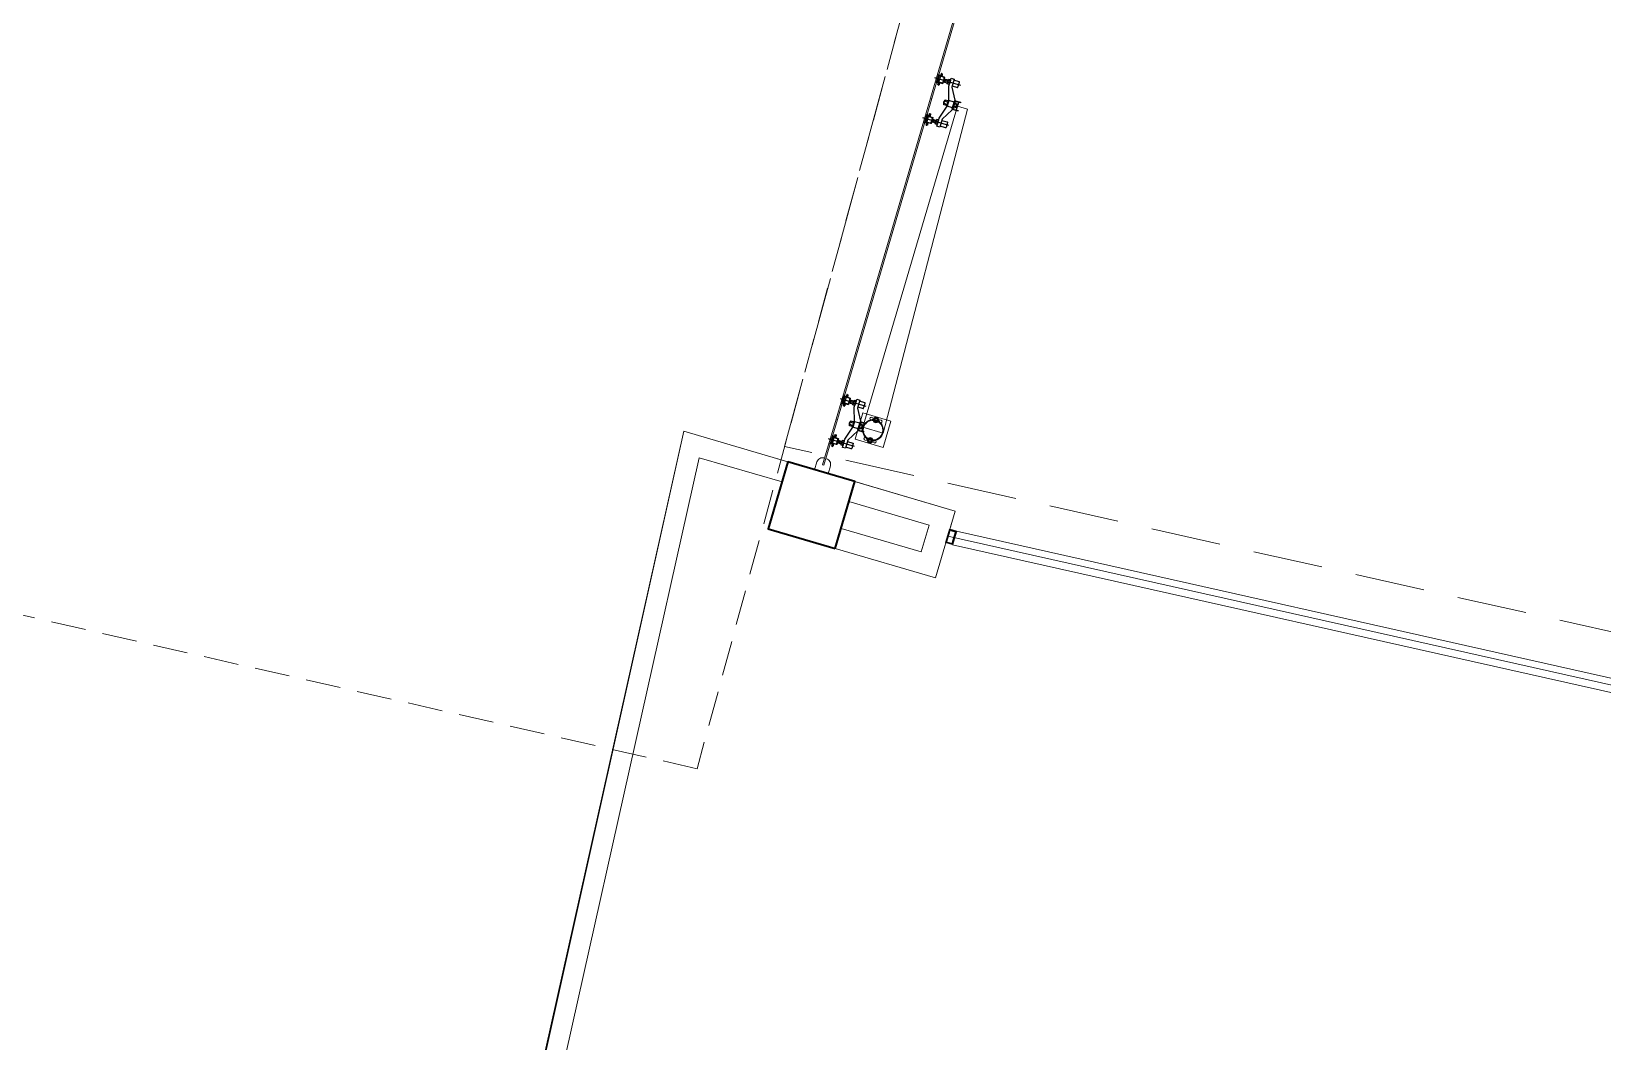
# Model space of a CAD drawing. Header units: metres. Extents: x 2 to 659295185, y -28 to 1124222152.
# Drawn here: x 655418.13 to 655429.4, y 1126640.2 to 1126647.44 of the extents above; entities that cross this region are included whole.
import ezdxf

# ---------------------------------------------------------------- set-up
doc = ezdxf.new("R2010")
doc.units = ezdxf.units.M
doc.header["$MEASUREMENT"] = 0
for name, pattern in [('CCSM_C1_CUERPO HP$0$CONTINUA', [0]), ('CCSM_XREF ESTRUCTURA15$0$RAYITAS', [0.375, 0.25, -0.125]), ('DASHED', [0.75, 0.5, -0.25])]:
    doc.linetypes.add(name, pattern=pattern)
doc.layers.get('0').update_dxf_attribs({"linetype": 'CONTINUOUS'})
doc.layers.add('CCSM_C1_CUERPO HP$0$A-AREAS COMERCIALES', color=151, linetype='CONTINUOUS', plot=False)
for name, color, linetype in [('CCSM_C1_CUERPO HP$0$A-ESTRUCTURA DE FACHADA DE VIDRIO', 5, 'CONTINUOUS'), ('CCSM_C1_CUERPO HP$0$A-FRENTE DE LOCAL', 4, 'CONTINUOUS'), ('CCSM_C1_CUERPO HP$0$A-MARCOS LOCALES', 4, 'CONTINUOUS'), ('CCSM_C1_CUERPO HP$0$A-PARED', 2, 'CCSM_C1_CUERPO HP$0$CONTINUA'), ('CCSM_C1_CUERPO HP$0$A-VIDRIO', 135, 'CONTINUOUS'), ('CCSM_XREF ESTRUCTURA15$0$E-PROYECCION TECHO', 9, 'CCSM_XREF ESTRUCTURA15$0$RAYITAS'), ('CCSM_XREF KIOSKOSE$0$Kiosco General', 154, 'CONTINUOUS')]:
    doc.layers.add(name, color=color, linetype=linetype)
doc.layers.add('CCSM_XREF ESTRUCTURA15$0$E-CA-COLUMNA', color=2, linetype='CONTINUOUS', lineweight=35)
doc.layers.add('CCSM_XREF ESTRUCTURA15$0$E-CH-COLUMNA', color=2, linetype='CONTINUOUS', lineweight=35)

# ---------------------------------------------------------------- blocks, each defined once
blk = doc.blocks.new('CCSM_C1_CUERPO HP$0$MARCO LOCAL-COLUMNA')
at = {"layer": 'CCSM_C1_CUERPO HP$0$A-MARCOS LOCALES'}
for points in [[(655585.123, 1126575.588), (655585.173, 1126575.588), (655585.173, 1126575.488), (655585.123, 1126575.488)], [(655585.128, 1126575.583), (655585.168, 1126575.583), (655585.168, 1126575.493), (655585.128, 1126575.493)]]:
    blk.add_lwpolyline(points, close=True, dxfattribs=at)
blk = doc.blocks.new('CCSM_C1_CUERPO HP$0$A$C682819FC')
for p, q in [((-0.018, 0.005), (-0.018, 0)), ((-0.007, 0.001), (-0.007, 0)), ((0.007, 0.001), (0.007, 0)), ((0.018, 0.005), (0.018, 0)), ((-0.167, -0.102), (-0.167, -0.114)), ((-0.163, -0.1), (-0.137, -0.1)), ((-0.159, -0.102), (-0.159, -0.114)), ((-0.15, -0.019), (-0.15, -0.213)), ((-0.142, -0.102), (-0.142, -0.114)), ((-0.133, -0.102), (-0.133, -0.114)), ((-0.021, -0.029), (-0.021, -0.069)), ((-0.021, -0.029), (-0.021, -0.069)), ((-0.017, -0.01), (-0.017, -0.023)), ((-0.017, -0.075), (-0.017, -0.096)), ((0.013, -0.009), (-0.013, -0.009)), ((0.013, -0.024), (-0.013, -0.024)), ((0.013, -0.073), (-0.013, -0.073)), ((-0.009, -0.005), (-0.006, -0.003)), ((-0.009, -0.005), (-0.009, -0.009)), ((-0.009, -0.005), (0.009, -0.005)), ((-0.009, -0.01), (-0.009, -0.023)), ((-0.009, -0.075), (-0.009, -0.096)), ((-0.006, -0.003), (0.006, -0.003)), ((0.009, -0.005), (0.006, -0.003)), ((0.009, -0.005), (0.009, -0.009)), ((0.009, -0.01), (0.009, -0.023)), ((0.009, -0.075), (0.009, -0.096)), ((0.017, -0.01), (0.017, -0.023)), ((0.017, -0.075), (0.017, -0.096)), ((0.021, -0.029), (0.021, -0.069)), ((0.133, -0.102), (0.133, -0.114)), ((0.133, -0.102), (0.133, -0.114)), ((0.163, -0.1), (0.137, -0.1)), ((0.163, -0.1), (0.137, -0.1)), ((0.142, -0.102), (0.142, -0.114)), ((0.142, -0.102), (0.142, -0.114)), ((0.15, -0.019), (0.15, -0.213)), ((0.15, -0.019), (0.15, -0.213)), ((0.159, -0.102), (0.159, -0.114)), ((0.159, -0.102), (0.159, -0.114)), ((0.167, -0.102), (0.167, -0.114)), ((0.167, -0.102), (0.167, -0.114)), ((-0.182, -0.172), (-0.187, -0.172)), ((-0.185, -0.175), (-0.185, -0.164)), ((-0.173, -0.147), (-0.127, -0.147)), ((-0.173, -0.177), (-0.127, -0.177)), ((-0.127, -0.186), (-0.173, -0.186)), ((-0.172, -0.147), (-0.172, -0.177)), ((-0.169, -0.154), (-0.169, -0.142)), ((-0.163, -0.116), (-0.137, -0.116)), ((-0.155, -0.136), (-0.145, -0.142)), ((-0.145, -0.136), (-0.155, -0.142)), ((-0.132, -0.154), (-0.132, -0.142)), ((-0.129, -0.177), (-0.129, -0.147)), ((-0.119, -0.172), (-0.113, -0.172)), ((-0.116, -0.175), (-0.116, -0.164)), ((0.119, -0.172), (0.113, -0.172)), ((0.119, -0.172), (0.113, -0.172)), ((0.116, -0.175), (0.116, -0.164)), ((0.116, -0.175), (0.116, -0.164)), ((0.173, -0.147), (0.127, -0.147)), ((0.173, -0.147), (0.127, -0.147)), ((0.173, -0.177), (0.127, -0.177)), ((0.173, -0.177), (0.127, -0.177)), ((0.127, -0.186), (0.173, -0.186)), ((0.127, -0.186), (0.173, -0.186)), ((0.129, -0.177), (0.129, -0.147)), ((0.129, -0.177), (0.129, -0.147)), ((0.132, -0.154), (0.132, -0.142)), ((0.132, -0.154), (0.132, -0.142)), ((0.163, -0.116), (0.137, -0.116)), ((0.163, -0.116), (0.137, -0.116)), ((0.145, -0.136), (0.155, -0.142)), ((0.155, -0.136), (0.145, -0.142)), ((0.145, -0.136), (0.155, -0.142)), ((0.155, -0.136), (0.145, -0.142)), ((0.169, -0.154), (0.169, -0.142)), ((0.169, -0.154), (0.169, -0.142)), ((0.172, -0.147), (0.172, -0.177)), ((0.172, -0.147), (0.172, -0.177)), ((0.182, -0.172), (0.187, -0.172)), ((0.182, -0.172), (0.187, -0.172)), ((0.185, -0.175), (0.185, -0.164)), ((0.185, -0.175), (0.185, -0.164))]:
    blk.add_line(p, q)
for points in [[(-0.029, 0.014), (-0.033, 0.014), (-0.033, -0.024, 0.414214), (-0.029, -0.029), (0.029, -0.029, 0.414214), (0.033, -0.024), (0.033, 0.014), (0.029, 0.014), (0.029, -0.024), (-0.029, -0.024)], [(-0.182, -0.172), (-0.184, -0.173, -0.236068), (-0.185, -0.173), (-0.187, -0.172), (-0.187, -0.169), (-0.182, -0.168)], [(-0.119, -0.172), (-0.117, -0.173, 0.236068), (-0.115, -0.173), (-0.113, -0.172), (-0.113, -0.169), (-0.119, -0.168)], [(0.119, -0.172), (0.117, -0.173, -0.236068), (0.115, -0.173), (0.113, -0.172), (0.113, -0.169), (0.119, -0.168)], [(0.119, -0.172), (0.117, -0.173, -0.236068), (0.115, -0.173), (0.113, -0.172), (0.113, -0.169), (0.119, -0.168)], [(0.182, -0.172), (0.184, -0.173, 0.236068), (0.185, -0.173), (0.187, -0.172), (0.187, -0.169), (0.182, -0.168)], [(0.182, -0.172), (0.184, -0.173, 0.236068), (0.185, -0.173), (0.187, -0.172), (0.187, -0.169), (0.182, -0.168)]]:
    blk.add_lwpolyline(points, format="xyb", close=True)
for points in [[(0.029, 0), (-0.029, 0)], [(-0.16, -0.116), (-0.16, -0.136), (-0.14, -0.136), (-0.14, -0.116)], [(-0.159, -0.116), (-0.159, -0.135), (-0.141, -0.135), (-0.141, -0.116)], [(0.16, -0.116), (0.16, -0.136), (0.14, -0.136), (0.14, -0.116)], [(0.16, -0.116), (0.16, -0.136), (0.14, -0.136), (0.14, -0.116)], [(0.159, -0.116), (0.159, -0.135), (0.141, -0.135), (0.141, -0.116)], [(0.159, -0.116), (0.159, -0.135), (0.141, -0.135), (0.141, -0.116)]]:
    blk.add_lwpolyline(points)
for points in [[(0.18, -0.077), (0.12, -0.077), (0.036, -0.029), (-0.036, -0.029), (-0.12, -0.077), (-0.18, -0.077), (-0.18, -0.1), (-0.12, -0.1), (-0.021, -0.069), (0.021, -0.069), (0.12, -0.1), (0.18, -0.1)], [(0.021, -0.069), (-0.021, -0.069), (-0.021, -0.073), (0.021, -0.073)], [(-0.173, -0.176), (-0.193, -0.176), (-0.193, -0.17), (-0.176, -0.167), (-0.173, -0.167)], [(-0.193, -0.176), (-0.193, -0.177), (-0.173, -0.177), (-0.173, -0.176)], [(-0.176, -0.177), (-0.176, -0.184), (-0.183, -0.192), (-0.179, -0.192), (-0.173, -0.186), (-0.173, -0.177)], [(-0.179, -0.192), (-0.173, -0.186), (-0.173, -0.177), (-0.127, -0.177), (-0.127, -0.186), (-0.121, -0.192)], [(-0.173, -0.147), (-0.173, -0.177), (-0.127, -0.177), (-0.127, -0.147), (-0.129, -0.146), (-0.172, -0.146)], [(-0.16, -0.136), (-0.16, -0.141), (-0.159, -0.142), (-0.141, -0.142), (-0.14, -0.141), (-0.14, -0.136)], [(-0.158, -0.142), (-0.158, -0.146), (-0.142, -0.146), (-0.142, -0.142)], [(-0.155, -0.136), (-0.155, -0.142), (-0.145, -0.142), (-0.145, -0.136)], [(-0.127, -0.176), (-0.107, -0.176), (-0.107, -0.17), (-0.124, -0.167), (-0.127, -0.167)], [(-0.107, -0.176), (-0.107, -0.177), (-0.127, -0.177), (-0.127, -0.176)], [(-0.124, -0.177), (-0.124, -0.184), (-0.117, -0.192), (-0.121, -0.192), (-0.127, -0.186), (-0.127, -0.177)], [(0.127, -0.176), (0.107, -0.176), (0.107, -0.17), (0.124, -0.167), (0.127, -0.167)], [(0.127, -0.176), (0.107, -0.176), (0.107, -0.17), (0.124, -0.167), (0.127, -0.167)], [(0.107, -0.176), (0.107, -0.177), (0.127, -0.177), (0.127, -0.176)], [(0.107, -0.176), (0.107, -0.177), (0.127, -0.177), (0.127, -0.176)], [(0.124, -0.177), (0.124, -0.184), (0.117, -0.192), (0.121, -0.192), (0.127, -0.186), (0.127, -0.177)], [(0.124, -0.177), (0.124, -0.184), (0.117, -0.192), (0.121, -0.192), (0.127, -0.186), (0.127, -0.177)], [(0.179, -0.192), (0.173, -0.186), (0.173, -0.177), (0.127, -0.177), (0.127, -0.186), (0.121, -0.192)], [(0.179, -0.192), (0.173, -0.186), (0.173, -0.177), (0.127, -0.177), (0.127, -0.186), (0.121, -0.192)], [(0.173, -0.147), (0.173, -0.177), (0.127, -0.177), (0.127, -0.147), (0.129, -0.146), (0.172, -0.146)], [(0.173, -0.147), (0.173, -0.177), (0.127, -0.177), (0.127, -0.147), (0.129, -0.146), (0.172, -0.146)], [(0.16, -0.136), (0.16, -0.141), (0.159, -0.142), (0.141, -0.142), (0.14, -0.141), (0.14, -0.136)], [(0.16, -0.136), (0.16, -0.141), (0.159, -0.142), (0.141, -0.142), (0.14, -0.141), (0.14, -0.136)], [(0.158, -0.142), (0.158, -0.146), (0.142, -0.146), (0.142, -0.142)], [(0.158, -0.142), (0.158, -0.146), (0.142, -0.146), (0.142, -0.142)], [(0.155, -0.136), (0.155, -0.142), (0.145, -0.142), (0.145, -0.136)], [(0.155, -0.136), (0.155, -0.142), (0.145, -0.142), (0.145, -0.136)], [(0.173, -0.176), (0.193, -0.176), (0.193, -0.17), (0.176, -0.167), (0.173, -0.167)], [(0.173, -0.176), (0.193, -0.176), (0.193, -0.17), (0.176, -0.167), (0.173, -0.167)], [(0.193, -0.176), (0.193, -0.177), (0.173, -0.177), (0.173, -0.176)], [(0.193, -0.176), (0.193, -0.177), (0.173, -0.177), (0.173, -0.176)], [(0.176, -0.177), (0.176, -0.184), (0.183, -0.192), (0.179, -0.192), (0.173, -0.186), (0.173, -0.177)], [(0.176, -0.177), (0.176, -0.184), (0.183, -0.192), (0.179, -0.192), (0.173, -0.186), (0.173, -0.177)]]:
    blk.add_lwpolyline(points, close=True)
for points in [[(-0.129, -0.077), (-0.129, -0.037, 0.414214), (-0.132, -0.034), (-0.169, -0.034, 0.414214), (-0.172, -0.037), (-0.172, -0.077)], [(0.129, -0.077), (0.129, -0.037, -0.414214), (0.132, -0.034), (0.169, -0.034, -0.414214), (0.172, -0.037), (0.172, -0.077)], [(0.129, -0.077), (0.129, -0.037, -0.414214), (0.132, -0.034), (0.169, -0.034, -0.414214), (0.172, -0.037), (0.172, -0.077)]]:
    blk.add_lwpolyline(points, format="xyb")
for centre, radius, start, end in [((-0.163, -0.106), 0.00622, 46.3972, 133.6028), ((-0.15, -0.123), 0.0223, 67.3801, 112.6199), ((-0.137, -0.106), 0.00622, 46.3972, 133.6028), ((-0.013, -0.015), 0.00622, 46.3972, 133.6028), ((-0.013, -0.018), 0.00622, 226.3972, 313.6028), ((-0.013, -0.079), 0.00622, 46.3972, 133.6028), ((-0.013, -0.091), 0.00622, 226.3972, 313.6028), ((0, -0.062), 0.0383, 243.3758, 296.6242), ((0, -0.031), 0.0223, 67.3801, 112.6199), ((0, -0.002), 0.0223, 247.3801, 292.6199), ((0, -0.095), 0.0223, 67.3801, 112.6199), ((0, -0.075), 0.0223, 247.3801, 292.6199), ((0.013, -0.015), 0.00622, 46.3972, 133.6028), ((0.013, -0.018), 0.00622, 226.3972, 313.6028), ((0.013, -0.079), 0.00622, 46.3972, 133.6028), ((0.013, -0.091), 0.00622, 226.3972, 313.6028), ((0.137, -0.106), 0.00622, 46.3972, 133.6028), ((0.137, -0.106), 0.00622, 46.3972, 133.6028), ((0.15, -0.123), 0.0223, 67.3801, 112.6199), ((0.15, -0.123), 0.0223, 67.3801, 112.6199), ((0.163, -0.106), 0.00622, 46.3972, 133.6028), ((0.163, -0.106), 0.00622, 46.3972, 133.6028), ((-0.163, -0.11), 0.00622, 226.3972, 313.6028), ((-0.15, -0.094), 0.0223, 247.3801, 292.6199), ((-0.137, -0.11), 0.00622, 226.3972, 313.6028), ((0.137, -0.11), 0.00622, 226.3972, 313.6028), ((0.137, -0.11), 0.00622, 226.3972, 313.6028), ((0.15, -0.094), 0.0223, 247.3801, 292.6199), ((0.15, -0.094), 0.0223, 247.3801, 292.6199), ((0.163, -0.11), 0.00622, 226.3972, 313.6028), ((0.163, -0.11), 0.00622, 226.3972, 313.6028)]:
    blk.add_arc(centre, radius, start, end)
blk = doc.blocks.new('CCSM_XREF ESTRUCTURA15$0$CCSM_COLUMNA REC')
at = {"layer": 'CCSM_XREF ESTRUCTURA15$0$E-CA-COLUMNA'}
blk.add_lwpolyline([(-0.25, -0.25), (0.25, -0.25), (0.25, 0.25), (-0.25, 0.25)], close=True, dxfattribs=at)

msp = doc.modelspace()

# ---------------------------------------------------------------- linework, layer by layer
at = {"layer": 'CCSM_C1_CUERPO HP$0$A-AREAS COMERCIALES', "lineweight": 5}
msp.add_lwpolyline([(655418.4143, 1126624.8056), (655428.4564, 1126622.6788), (655430.4888, 1126631.7029), (655432.9161, 1126631.1596), (655433.0462, 1126631.1305), (655433.121, 1126631.1138), (655435.4321, 1126641.4152), (655424.7003, 1126643.821), (655424.7534, 1126644.0017), (655422.8076, 1126644.5737)], close=True, dxfattribs=at)
at = {"layer": 'CCSM_C1_CUERPO HP$0$A-ESTRUCTURA DE FACHADA DE VIDRIO', "lineweight": 5}
for p, q in [((655424.0908, 1126644.7054), (655424.0357, 1126644.5183)), ((655424.0907, 1126644.7053), (655424.2935, 1126644.6457)), ((655424.0908, 1126644.7053), (655424.2935, 1126644.6457)), ((655424.2144, 1126644.6455), (655424.1582, 1126644.6621)), ((655424.2144, 1126644.6455), (655424.1582, 1126644.6621)), ((655424.2144, 1126644.6455), (655424.1582, 1126644.6621)), ((655424.2385, 1126644.4587), (655424.2935, 1126644.6457)), ((655424.0358, 1126644.5183), (655424.2385, 1126644.4586)), ((655424.0358, 1126644.5182), (655424.2385, 1126644.4587)), ((655424.1721, 1126644.5016), (655424.1159, 1126644.5182)), ((655424.1721, 1126644.5016), (655424.1159, 1126644.5182)), ((655424.1721, 1126644.5016), (655424.1159, 1126644.5182))]:
    msp.add_line(p, q, dxfattribs=at)
at = {"layer": 'CCSM_C1_CUERPO HP$0$A-ESTRUCTURA DE FACHADA DE VIDRIO', "color": 3, "lineweight": 5}
msp.add_line((655424.2366, 1126644.5608), (655424.0927, 1126644.6031), dxfattribs=at)
msp.add_lwpolyline([(655424.2366, 1126644.5608), (655424.2366, 1126644.5608), (655424.8415, 1126646.8846), (655424.7695, 1126646.9057), (655424.0927, 1126644.6031)], dxfattribs=at)
at = {"layer": 'CCSM_C1_CUERPO HP$0$A-ESTRUCTURA DE FACHADA DE VIDRIO', "lineweight": 5}
for points in [[(655424.1671, 1126644.6485), (655424.1497, 1126644.6536, -0.4142136), (655424.1426, 1126644.6666), (655424.1426, 1126644.6666, -0.4142136), (655424.1556, 1126644.6737), (655424.173, 1126644.6686)], [(655424.1671, 1126644.6485), (655424.1497, 1126644.6536, -0.4142136), (655424.1426, 1126644.6666), (655424.1426, 1126644.6666, -0.4142136), (655424.1557, 1126644.6737), (655424.173, 1126644.6686)], [(655424.1671, 1126644.6485), (655424.1497, 1126644.6536, -0.4142136), (655424.1426, 1126644.6666), (655424.1426, 1126644.6666, -0.4142136), (655424.1557, 1126644.6737), (655424.173, 1126644.6686)], [(655424.2045, 1126644.6594), (655424.2218, 1126644.6543, -0.4142136), (655424.229, 1126644.6413), (655424.229, 1126644.6413, -0.4142136), (655424.2159, 1126644.6341), (655424.1985, 1126644.6393)], [(655424.2045, 1126644.6594), (655424.2219, 1126644.6543, -0.4142136), (655424.229, 1126644.6412), (655424.229, 1126644.6412, -0.4142136), (655424.2159, 1126644.6341), (655424.1985, 1126644.6392)], [(655424.2045, 1126644.6594), (655424.2219, 1126644.6543, -0.4142136), (655424.229, 1126644.6412), (655424.229, 1126644.6412, -0.4142136), (655424.2159, 1126644.6341), (655424.1985, 1126644.6392)], [(655424.1307, 1126644.5247), (655424.1133, 1126644.5298, 0.4142136), (655424.1003, 1126644.5227), (655424.1003, 1126644.5227, 0.4142136), (655424.1074, 1126644.5097), (655424.1248, 1126644.5046)], [(655424.1307, 1126644.5247), (655424.1133, 1126644.5298, 0.4142136), (655424.1003, 1126644.5227), (655424.1003, 1126644.5227, 0.4142136), (655424.1074, 1126644.5097), (655424.1248, 1126644.5046)], [(655424.1307, 1126644.5247), (655424.1133, 1126644.5298, 0.4142136), (655424.1003, 1126644.5227), (655424.1003, 1126644.5227, 0.4142136), (655424.1074, 1126644.5097), (655424.1248, 1126644.5046)], [(655424.1562, 1126644.4953), (655424.1736, 1126644.4902, 0.4142136), (655424.1866, 1126644.4973), (655424.1866, 1126644.4973, 0.4142136), (655424.1795, 1126644.5104), (655424.1622, 1126644.5155)], [(655424.1562, 1126644.4953), (655424.1736, 1126644.4902, 0.4142136), (655424.1867, 1126644.4973), (655424.1867, 1126644.4973, 0.4142136), (655424.1795, 1126644.5104), (655424.1622, 1126644.5155)], [(655424.1562, 1126644.4953), (655424.1736, 1126644.4902, 0.4142136), (655424.1867, 1126644.4973), (655424.1867, 1126644.4973, 0.4142136), (655424.1795, 1126644.5104), (655424.1622, 1126644.5155)]]:
    msp.add_lwpolyline(points, format="xyb", dxfattribs=at)
for points in [[(655424.1812, 1126644.6385), (655424.1701, 1126644.6502), (655424.1747, 1126644.6656), (655424.1903, 1126644.6694), (655424.2014, 1126644.6577), (655424.1969, 1126644.6423)], [(655424.1812, 1126644.6385), (655424.1701, 1126644.6501), (655424.1747, 1126644.6656), (655424.1903, 1126644.6694), (655424.2014, 1126644.6577), (655424.1969, 1126644.6423)], [(655424.1812, 1126644.6385), (655424.1701, 1126644.6501), (655424.1747, 1126644.6656), (655424.1903, 1126644.6694), (655424.2014, 1126644.6577), (655424.1969, 1126644.6423)], [(655424.148, 1126644.5255), (655424.1324, 1126644.5217), (655424.1278, 1126644.5062), (655424.1389, 1126644.4946), (655424.1546, 1126644.4984), (655424.1591, 1126644.5138)], [(655424.148, 1126644.5255), (655424.1324, 1126644.5217), (655424.1278, 1126644.5062), (655424.139, 1126644.4946), (655424.1546, 1126644.4984), (655424.1591, 1126644.5138)], [(655424.148, 1126644.5255), (655424.1324, 1126644.5217), (655424.1278, 1126644.5062), (655424.139, 1126644.4946), (655424.1546, 1126644.4984), (655424.1591, 1126644.5138)]]:
    msp.add_lwpolyline(points, close=True, dxfattribs=at)
msp.add_lwpolyline([(655423.827, 1126644.3783), (655423.8318, 1126644.3769, -0.4142136), (655423.8589, 1126644.3272), (655423.8419, 1126644.2696), (655423.746, 1126644.2978), (655423.7629, 1126644.3554, -0.4142136), (655423.8126, 1126644.3825), (655423.8174, 1126644.3811), (655423.8033, 1126644.3331), (655423.8129, 1126644.3303)], format="xyb", close=True, dxfattribs=at)
at = {"layer": 'CCSM_C1_CUERPO HP$0$A-ESTRUCTURA DE FACHADA DE VIDRIO', "linetype": 'CCSM_C1_CUERPO HP$0$CONTINUA', "lineweight": 5, "ltscale": 0.05}
for radius in [0.075, 0.075, 0.0705, 0.0705]:
    msp.add_circle((655424.1646, 1126644.582), radius, dxfattribs=at)
at = {"layer": 'CCSM_C1_CUERPO HP$0$A-ESTRUCTURA DE FACHADA DE VIDRIO', "lineweight": 5}
for centre, radius in [((655424.1858, 1126644.6539), 0.0195), ((655424.1858, 1126644.6539), 0.0195), ((655424.1858, 1126644.6539), 0.0195), ((655424.1858, 1126644.6539), 0.0124), ((655424.1858, 1126644.6539), 0.0124), ((655424.1858, 1126644.6539), 0.0124), ((655424.1858, 1126644.6539), 0.0111), ((655424.1858, 1126644.6539), 0.0111), ((655424.1858, 1126644.6539), 0.0111), ((655424.1435, 1126644.51), 0.0195), ((655424.1435, 1126644.51), 0.0195), ((655424.1435, 1126644.51), 0.0195), ((655424.1435, 1126644.51), 0.0124), ((655424.1435, 1126644.51), 0.0124), ((655424.1435, 1126644.51), 0.0124), ((655424.1435, 1126644.51), 0.0111), ((655424.1435, 1126644.51), 0.0111), ((655424.1435, 1126644.51), 0.0111)]:
    msp.add_circle(centre, radius, dxfattribs=at)
at = {"layer": 'CCSM_C1_CUERPO HP$0$A-FRENTE DE LOCAL', "lineweight": 5}
for p, q in [((655434.1915, 1126641.7409), (655424.7629, 1126643.8566)), ((655424.7347, 1126643.7606), (655434.1688, 1126641.6435))]:
    msp.add_line(p, q, dxfattribs=at)
at = {"layer": 'CCSM_C1_CUERPO HP$0$A-PARED', "lineweight": 5}
for p, q in [((655424.0339, 1126644.2132), (655424.7534, 1126644.0017)), ((655423.9916, 1126644.0693), (655424.5672, 1126643.9001)), ((655424.7534, 1126644.0017), (655424.6124, 1126643.522)), ((655423.9352, 1126643.8774), (655424.5108, 1126643.7082)), ((655424.5672, 1126643.9001), (655424.5108, 1126643.7082)), ((655423.8929, 1126643.7335), (655424.6124, 1126643.522))]:
    msp.add_line(p, q, dxfattribs=at)
for points in [[(655423.5542, 1126644.3542), (655422.8076, 1126644.5737), (655420.0318, 1126632.1651)], [(655423.5119, 1126644.2103), (655422.9189, 1126644.3846), (655420.1783, 1126632.1322), (655420.1783, 1126632.1322)]]:
    msp.add_lwpolyline(points, dxfattribs=at)
at = {"layer": 'CCSM_C1_CUERPO HP$0$A-VIDRIO', "lineweight": 5}
for points in [[(655425.2531, 1126649.2651), (655424.5762, 1126646.9626), (655424.5858, 1126646.9597), (655425.2627, 1126649.2623)], [(655424.5762, 1126646.9626), (655423.8993, 1126644.66), (655423.9089, 1126644.6572), (655424.5858, 1126646.9597)], [(655423.8993, 1126644.66), (655423.8033, 1126644.3331), (655423.8129, 1126644.3303), (655423.9089, 1126644.6572)]]:
    msp.add_lwpolyline(points, close=True, dxfattribs=at)
at = {"layer": 'CCSM_XREF ESTRUCTURA15$0$E-PROYECCION TECHO', "lineweight": 5}
msp.add_lwpolyline([(655421.9273, 1126669.8511, 0.0254067), (655428.8536, 1126664.056), (655422.9032, 1126642.154), (655414.3567, 1126644.097), (655421.9273, 1126669.8511)], format="xyb", dxfattribs=at)
at = {"layer": 'CCSM_XREF KIOSKOSE$0$Kiosco General', "linetype": 'DASHED', "lineweight": 5}
msp.add_lwpolyline([(655496.1789, 1126628.1872), (655423.5309, 1126644.4643), (655428.174, 1126661.5543, 0.1995652), (655491.4887, 1126645.0389)], format="xyb", close=True, dxfattribs=at)

# ---------------------------------------------------------------- block references
at = {"layer": 'CCSM_C1_CUERPO HP$0$A-ESTRUCTURA DE FACHADA DE VIDRIO', "lineweight": 5, "xscale": -1, "rotation": 253.6187100327155}
for p in [(655424.7695, 1126646.9057), (655424.0927, 1126644.6031)]:
    msp.add_blockref('CCSM_C1_CUERPO HP$0$A$C682819FC', p, dxfattribs=at)
at = {"layer": 'CCSM_C1_CUERPO HP$0$A-MARCOS LOCALES', "lineweight": 5, "rotation": 163.6190655789868}
msp.add_blockref('CCSM_C1_CUERPO HP$0$MARCO LOCAL-COLUMNA', (1602117.6138, 2022599.6757), dxfattribs=at)
at = {"layer": 'CCSM_XREF ESTRUCTURA15$0$E-CH-COLUMNA', "lineweight": 5, "rotation": 73.61898372433774}
msp.add_blockref('CCSM_XREF ESTRUCTURA15$0$CCSM_COLUMNA REC', (655423.7235, 1126644.0439), dxfattribs=at)

doc.saveas('drawing.dxf')
